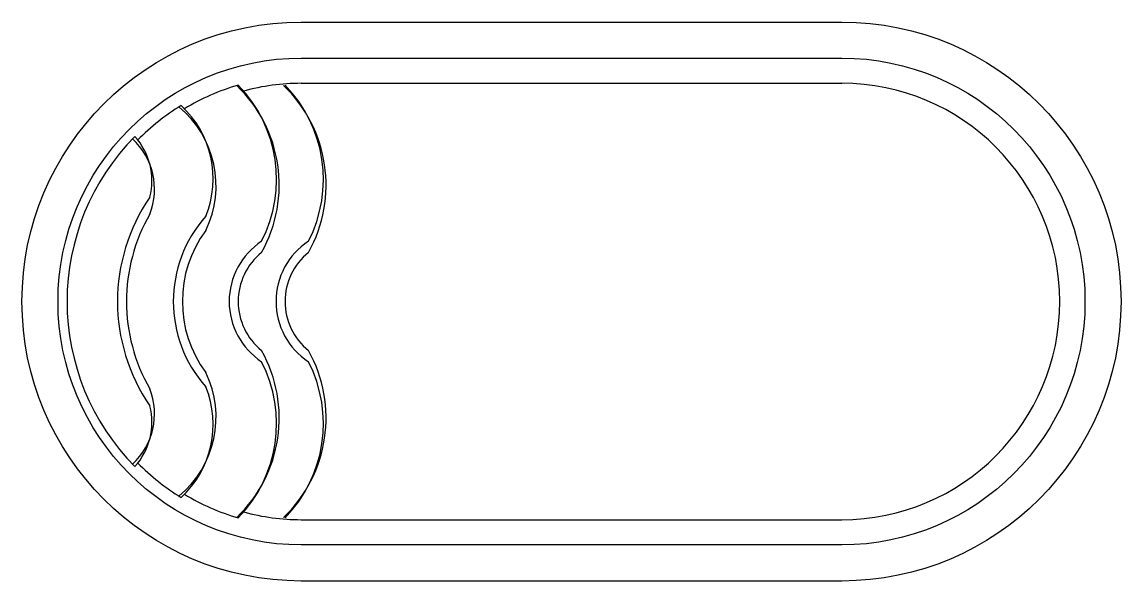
# Model space of a CAD drawing. Extents: x -1208.92 to -1202.82, y 418.26 to 421.36.
import ezdxf

# ---------------------------------------------------------------- set-up
doc = ezdxf.new("R2010")
doc.units = 0
doc.header["$LTSCALE"] = 10
doc.header["$MEASUREMENT"] = 0
doc.layers.add('Piscinas_Fibratec', color=4, linetype='CONTINUOUS')

msp = doc.modelspace()

# ---------------------------------------------------------------- linework, layer by layer
at = {"layer": 'Piscinas_Fibratec', "color": 1}
for p, q in [((-1207.3712, 421.0212), (-1204.3712, 421.0212)), ((-1207.3712, 418.6012), (-1204.3712, 418.6012))]:
    msp.add_line(p, q, dxfattribs=at)
at = {"layer": 'Piscinas_Fibratec'}
msp.add_lwpolyline([(-1207.3712, 418.2612, -1), (-1207.3712, 421.3612), (-1204.3712, 421.3612, -1), (-1204.3712, 418.2612)], format="xyb", close=True, dxfattribs=at)
at = {"layer": 'Piscinas_Fibratec', "color": 2}
msp.add_lwpolyline([(-1207.3712, 418.4612, -1), (-1207.3712, 421.1612), (-1204.3712, 421.1612, -1), (-1204.3712, 418.4612)], format="xyb", close=True, dxfattribs=at)
at = {"layer": 'Piscinas_Fibratec', "color": 1}
for centre, radius, start, end in [((-1207.3712, 419.8112), 1.25, 106.25563, 121.23731), ((-1208.2562, 420.4573), 0.7629, 330.65331, 46.3), ((-1208.2562, 420.4882), 0.7482, 332.71803, 44.34477), ((-1207.3712, 419.8112), 1.21, 90, 105.31264), ((-1207.9962, 420.4573), 0.7629, 330.65331, 46.3), ((-1207.9962, 420.4882), 0.7482, 332.71803, 44.34477), ((-1204.3712, 419.8112), 1.21, 270, 90), ((-1207.3712, 419.8112), 1.275, 121.53387, 135.35432), ((-1208.4112, 420.4529), 0.5673, 334.03661, 50.47109), ((-1208.4112, 420.4924), 0.5511, 337.73718, 47.37753), ((-1207.3712, 419.8112), 1.3, 135.2545, 180), ((-1208.5662, 420.4805), 0.3664, 345.66937, 42.14049), ((-1208.5662, 420.4337), 0.3807, 338.83285, 47.19453), ((-1207.3712, 419.8112), 1.02, 145.43968, 214.56032), ((-1207.3712, 419.8112), 0.97, 149.99473, 210.00527), ((-1207.3712, 419.8112), 0.71, 138.28628, 221.71372), ((-1207.3712, 419.8112), 0.66, 143.42046, 216.57954), ((-1207.3712, 419.8112), 0.4, 123.36701, 236.63299), ((-1207.1112, 419.8112), 0.4, 123.36701, 236.63299), ((-1207.3712, 419.8112), 0.35, 128.9448, 231.0552), ((-1207.1112, 419.8112), 0.35, 128.9448, 231.0552), ((-1207.3712, 419.8112), 1.3, 180, 224.7455), ((-1208.2562, 419.1651), 0.7629, 313.7, 29.34669), ((-1207.9962, 419.1651), 0.7629, 313.7, 29.34669), ((-1208.2562, 419.1342), 0.7482, 315.65523, 27.28197), ((-1207.9962, 419.1342), 0.7482, 315.65523, 27.28197), ((-1208.4112, 419.1696), 0.5673, 309.52891, 25.96339), ((-1208.5662, 419.1887), 0.3807, 312.80547, 21.16715), ((-1208.4112, 419.13), 0.5511, 312.62247, 22.26282), ((-1208.5662, 419.1419), 0.3664, 317.85951, 14.33063), ((-1207.3712, 419.8112), 1.275, 224.64568, 238.46613), ((-1207.3712, 419.8112), 1.25, 238.76269, 253.74437), ((-1207.3712, 419.8112), 1.21, 254.68736, 270)]:
    msp.add_arc(centre, radius, start, end, dxfattribs=at)

doc.saveas('drawing.dxf')
